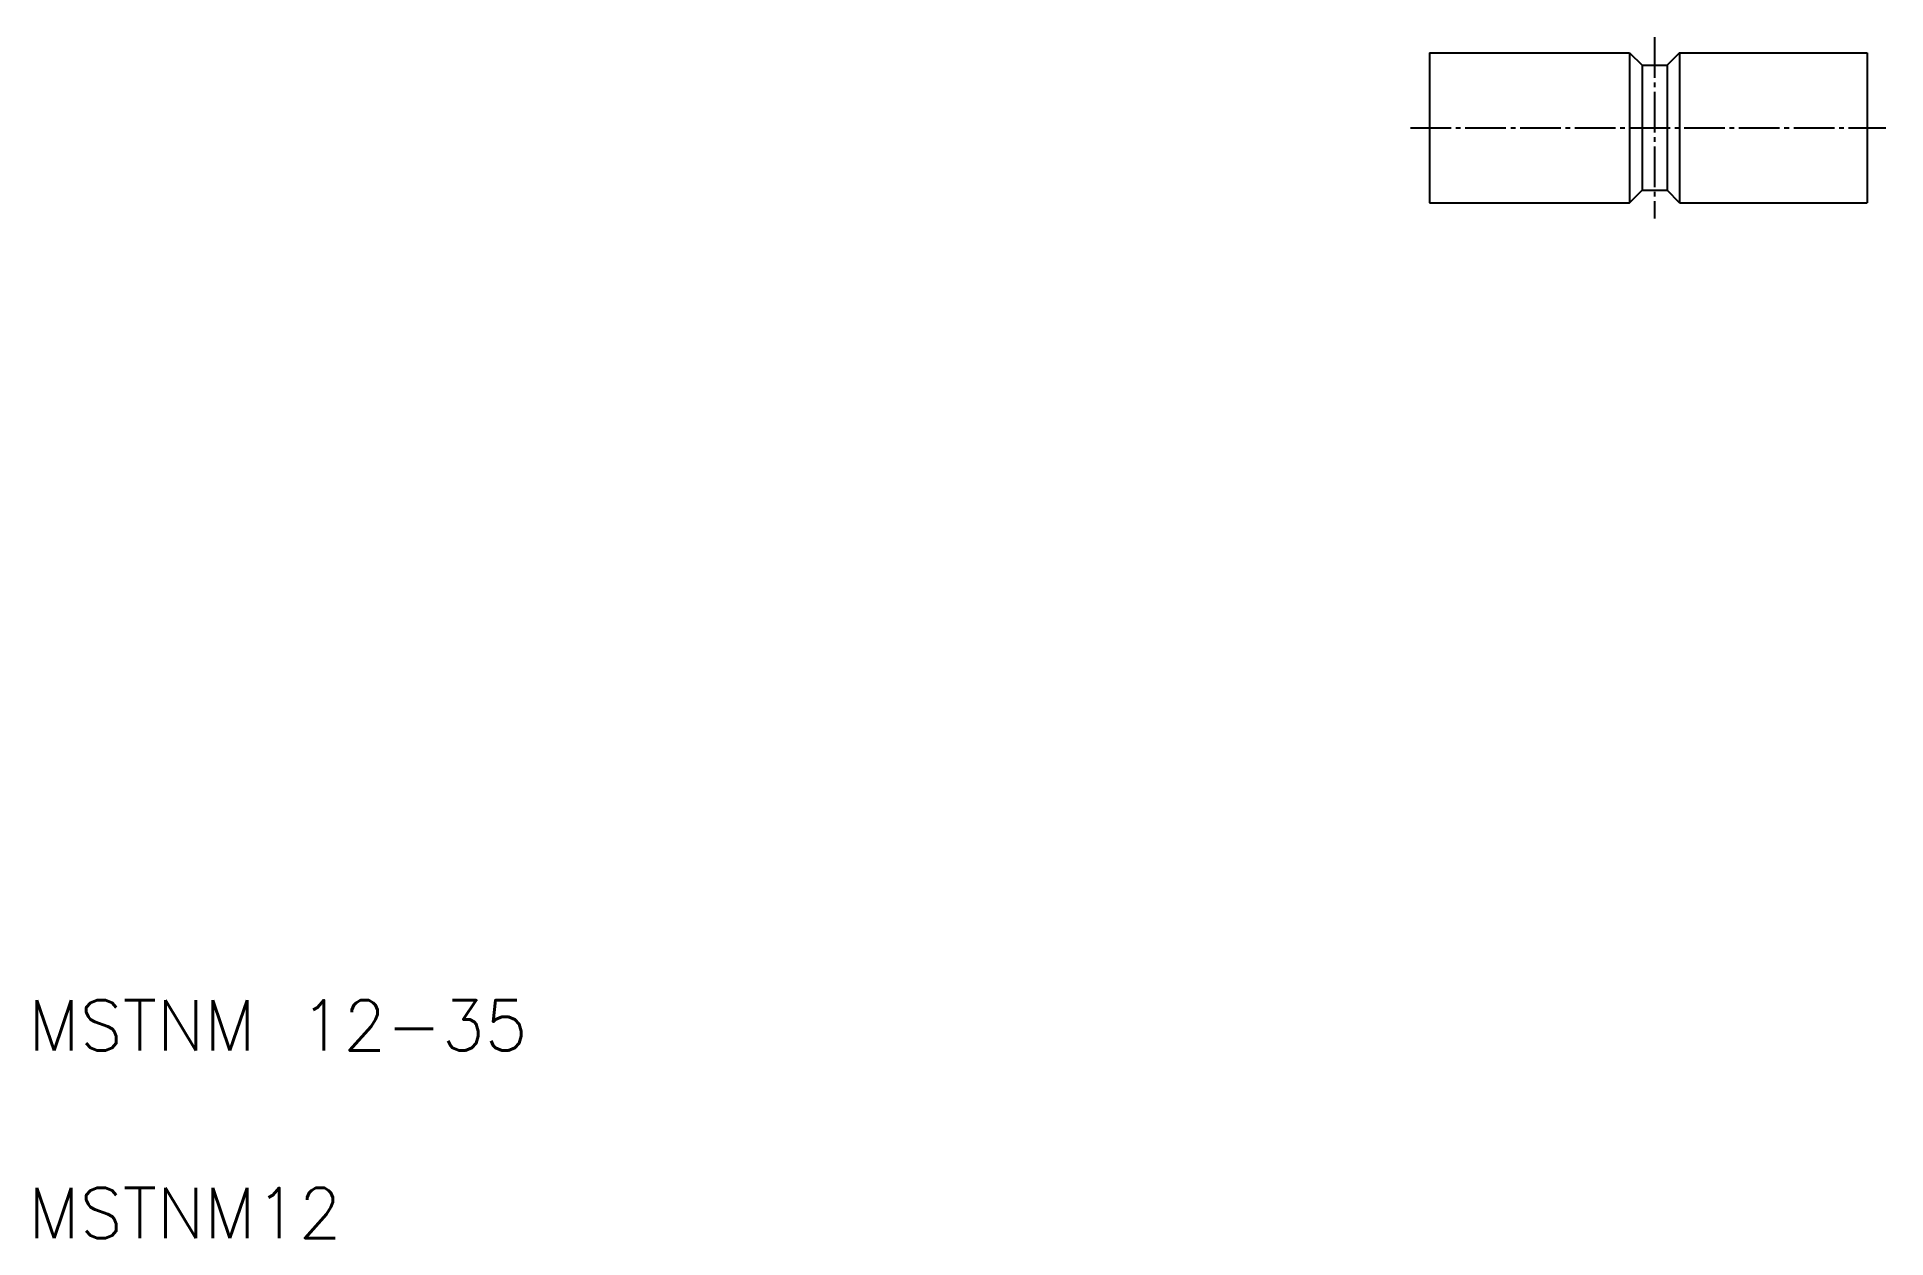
# Model space of a CAD drawing. Extents: x 11 to 158, y 10 to 106.
import ezdxf

# ---------------------------------------------------------------- set-up
doc = ezdxf.new("R2010")
doc.units = 0
doc.header["$LTSCALE"] = 0.25
doc.linetypes.add('CENTER', pattern=[17.5, 13, -1.5, 1.5, -1.5])
doc.layers.get('0').update_dxf_attribs({"linetype": 'CONTINUOUS'})
doc.layers.add('CENTER', color=1, linetype='CENTER')
doc.styles.get("Standard").update_dxf_attribs({"font": 'txt', "bigfont": 'BIGFONT'})

msp = doc.modelspace()

# ---------------------------------------------------------------- linework, layer by layer
for p, q in [((121.99, 104.74), (121.99, 92.74)), ((121.99, 104.74), (137.99, 104.74)), ((137.99, 104.74), (137.99, 92.74)), ((137.99, 104.74), (138.99, 103.74)), ((138.99, 103.74), (138.99, 93.74)), ((138.99, 103.74), (140.99, 103.74)), ((141.99, 104.74), (140.99, 103.74)), ((140.99, 103.74), (140.99, 93.74)), ((141.99, 104.74), (156.99, 104.74)), ((141.99, 104.74), (141.99, 92.74)), ((156.99, 104.74), (156.99, 92.74)), ((156.99, 101.74), (156.99, 101.74)), ((156.99, 98.74), (157, 98.74)), ((137.99, 92.74), (138.99, 93.74)), ((138.99, 93.74), (140.99, 93.74)), ((141.99, 92.74), (140.99, 93.74)), ((121.99, 92.74), (137.99, 92.74)), ((141.99, 92.74), (156.99, 92.74))]:
    msp.add_line(p, q)
at = {"layer": 'CENTER', "color": 1, "linetype": 'CENTER'}
for p, q in [((139.99, 105.99), (139.99, 91.49)), ((120.49, 98.74), (158.49, 98.74))]:
    msp.add_line(p, q, dxfattribs=at)

# ---------------------------------------------------------------- texts
for s, p in [('MSTNM 12-35', (10, 25)), ('MSTNM12', (10, 10))]:
    msp.add_text(s, height=4).set_placement(p)

doc.saveas('drawing.dxf')
